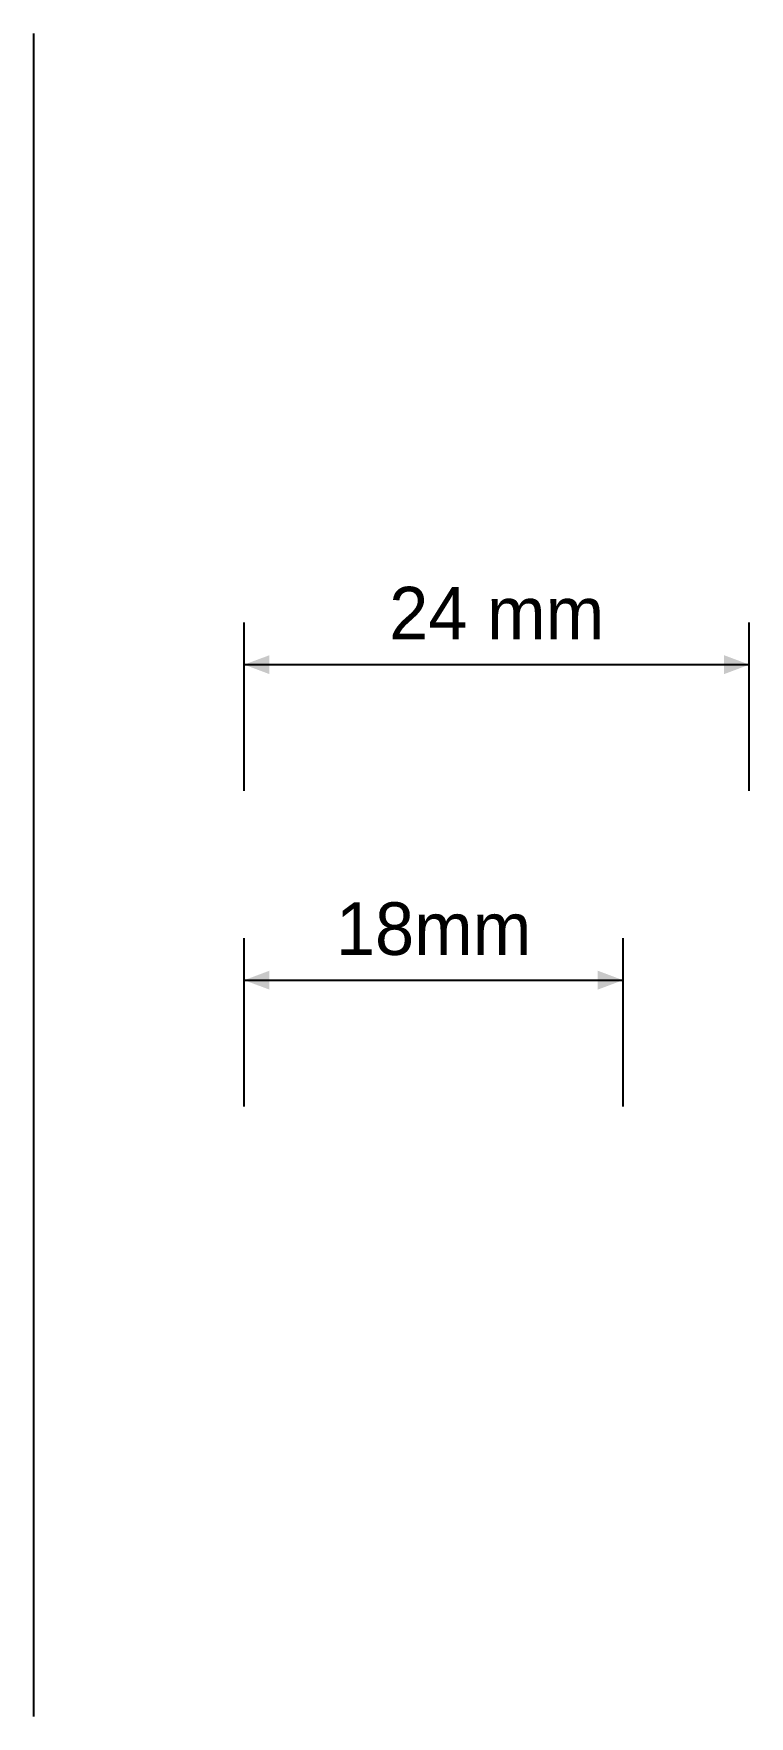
# Model space of a CAD drawing. Header units: millimetres. Extents: x 40 to 140, y 60 to 140.
# Drawn here: x 40 to 74, y 60 to 140 of the extents above; entities outside this region: 1.
import ezdxf
from ezdxf.enums import TextEntityAlignment as Align

# ---------------------------------------------------------------- set-up
doc = ezdxf.new("R2010")
doc.units = ezdxf.units.MM

msp = doc.modelspace()

# ---------------------------------------------------------------- linework, layer by layer
for p, q in [((40, 60), (40, 140)), ((140, 60), (140, 140))]:
    msp.add_line(p, q)
at = {"layer": 'Dims'}
for p, q in [((50, 104), (50, 112)), ((74, 104), (74, 112)), ((50, 110), (74, 110)), ((50, 89), (50, 97)), ((68, 89), (68, 97)), ((50, 95), (68, 95))]:
    msp.add_line(p, q, dxfattribs=at)
for points in [[(51.2, 110.45), (50, 110), (51.2, 109.55)], [(72.8, 110.45), (74, 110), (72.8, 109.55)], [(51.2, 95.45), (50, 95), (51.2, 94.55)], [(66.8, 95.45), (68, 95), (66.8, 94.55)]]:
    msp.add_solid(points, dxfattribs=at)

# ---------------------------------------------------------------- texts
for s, p in [('24 mm', (62, 111.2)), ('18mm', (59, 96.2))]:
    msp.add_text(s, height=2.5, dxfattribs=at).set_placement(p, align=Align.CENTER)

doc.saveas('drawing.dxf')
